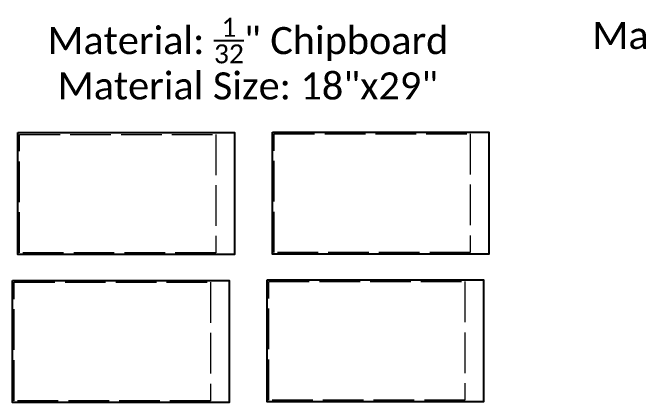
# Model space of a CAD drawing. Header units: inches. Extents: x -1530 to 385, y -443 to 699.
# Drawn here: x 26.9 to 119.9, y 27.3 to 84.8 of the extents above; entities that cross this region are included whole.
import ezdxf

# ---------------------------------------------------------------- set-up
doc = ezdxf.new("R2010")
doc.units = ezdxf.units.IN
doc.header["$LTSCALE"] = 0.5
doc.header["$MEASUREMENT"] = 0
doc.linetypes.add('ACAD_ISO02W100', pattern=[15, 12, -3])
doc.layers.add('01Table', color=1, linetype='Continuous')
doc.layers.add('02Material Outline', color=3, linetype='Continuous', lineweight=0)
doc.styles.get("Standard").update_dxf_attribs({"font": 'arial.ttf'})

msp = doc.modelspace()

# ---------------------------------------------------------------- linework, layer by layer
at = {"layer": '01Table'}
for points in [[(27.729, 67.111), (59.729, 67.111), (59.729, 49.111), (27.729, 49.111)], [(65.33, 67.195), (97.33, 67.195), (97.33, 49.195), (65.33, 49.195)], [(26.945, 45.304), (58.945, 45.304), (58.945, 27.304), (26.945, 27.304)], [(64.546, 45.388), (96.546, 45.388), (96.546, 27.388), (64.546, 27.388)]]:
    msp.add_lwpolyline(points, close=True, dxfattribs=at)
at = {"layer": '02Material Outline', "linetype": 'ACAD_ISO02W100'}
for points in [[(65.58, 66.945), (94.58, 66.945), (94.58, 49.445), (65.58, 49.445)], [(27.979, 66.861), (56.979, 66.861), (56.979, 49.361), (27.979, 49.361)], [(27.195, 45.054), (56.195, 45.054), (56.195, 27.554), (27.195, 27.554)], [(64.796, 45.138), (93.796, 45.138), (93.796, 27.638), (64.796, 27.638)]]:
    msp.add_lwpolyline(points, close=True, dxfattribs=at)

# ---------------------------------------------------------------- texts
at = {"char_height": 3, "width": 249.06375, "attachment_point": 1}
for s, insert in [('\\A1;\\pxqc;{\\fCalibri|b0|i0|c0|p34;\\H1.3333x;Material: All Taskboard &  \\H0.7x;\\S1/8;\\H1.42857x;" Chipboard\\P\\C3;Material Size: 18"x30"\\H0.75003x;\\C256;\\P }', (37.93, 84.82)), ('\\A1;\\pxqc;{\\fCalibri|b0|i0|c0|p34;\\H1.3333x;Material: \\H0.7x;\\S1/32;\\H1.42857x;" Chipboard\\P\\C3;Material Size: 18"x29"\\H0.75003x;\\C256;\\P }', (-62.811, 84.059))]:
    msp.add_mtext(s, dxfattribs=dict(at, insert=insert))

doc.saveas('drawing.dxf')
